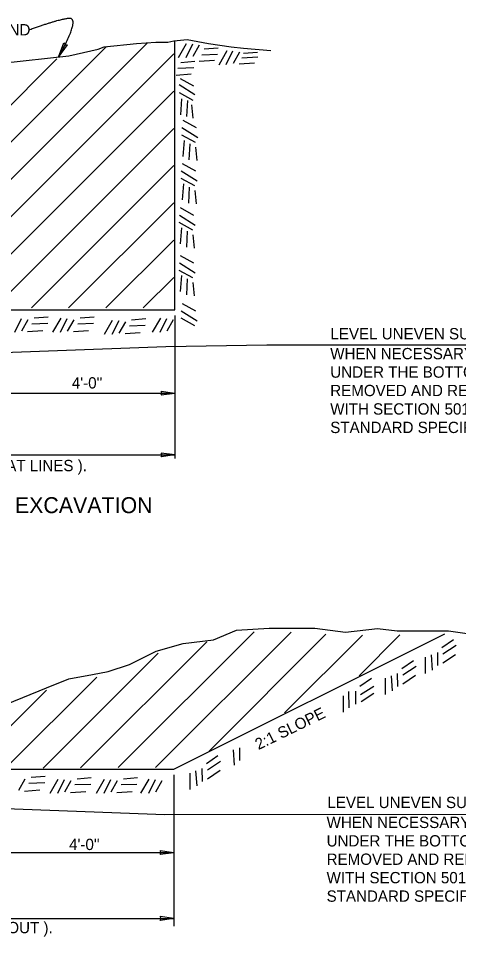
# Model space of a CAD drawing. Extents: x -61 to 299, y -30 to 298.
# Drawn here: x 90.9 to 140.6, y 117.9 to 221.4 of the extents above; entities that cross this region are included whole.
import ezdxf

# ---------------------------------------------------------------- set-up
doc = ezdxf.new("R2010")
doc.units = 0
doc.layers.add('Default', color=7, linetype='Continuous')
doc.layers.add('Level 1', color=7, linetype='Continuous')

msp = doc.modelspace()

# ---------------------------------------------------------------- linework, layer by layer
at = {"layer": 'Level 1'}
for p, q in [((75.61, 188.74), (105.5, 218.62)), ((95.48, 217.02), (96.08, 218.61)), ((108.56, 188.51), (108.56, 218.86)), ((108.99, 216.96), (109.9, 218.54)), ((110.57, 218.46), (109.82, 216.92)), ((71.41, 188.74), (100.89, 218.22)), ((95.48, 217.02), (96.49, 218.39)), ((111.32, 218.35), (110.61, 217.08)), ((111.88, 217.93), (113.46, 218.05)), ((113.56, 216.16), (114.47, 217.74)), ((115.09, 217.7), (114.33, 216.16)), ((115.86, 217.56), (115.14, 216.3)), ((116.3, 217.44), (117.89, 217.56)), ((67.21, 188.74), (95.28, 216.8)), ((79.81, 188.74), (108.46, 217.38)), ((109.24, 216.42), (110.83, 216.54)), ((111.33, 216.54), (113.06, 216.66)), ((111.62, 217.26), (113.4, 217.34)), ((116.14, 216.95), (117.93, 217.03)), ((108.92, 215.77), (110.7, 215.85)), ((115.84, 216.24), (117.56, 216.36)), ((108.71, 214.99), (110.43, 215.11)), ((109.18, 214.6), (110.68, 213.77)), ((109.06, 213.94), (110.84, 212.81)), ((84.01, 188.74), (108.46, 213.18)), ((109.05, 213.02), (110.59, 212.17)), ((109.34, 212.32), (109.2, 210.51)), ((110, 212.12), (109.9, 210.32)), ((110.47, 211.62), (110.61, 210.12)), ((109.48, 209.9), (110.99, 209.07)), ((88.21, 188.74), (108.46, 208.98)), ((109.32, 208.26), (110.87, 207.41)), ((109.38, 209.07), (111.16, 207.94)), ((109.62, 207.62), (109.48, 205.82)), ((110.27, 207.25), (110.17, 205.45)), ((110.91, 206.85), (111.05, 205.35)), ((109.4, 205.01), (110.91, 204.18)), ((92.41, 188.74), (108.46, 204.78)), ((109.3, 204.18), (111.09, 203.05)), ((109.24, 203.37), (110.79, 202.52)), ((109.54, 202.73), (109.4, 200.93)), ((110.19, 202.36), (110.1, 200.56)), ((110.83, 201.96), (110.97, 200.46)), ((96.61, 188.74), (108.46, 200.58)), ((109.18, 200.04), (110.69, 199.21)), ((109.09, 199.21), (110.87, 198.08)), ((109.03, 198.4), (110.57, 197.55)), ((109.32, 197.76), (109.18, 195.96)), ((109.98, 197.39), (109.88, 195.59)), ((110.61, 196.99), (110.75, 195.49)), ((100.81, 188.74), (108.46, 196.38)), ((109.18, 194.65), (110.69, 193.82)), ((109.09, 193.82), (110.87, 192.69)), ((109.03, 193.01), (110.57, 192.16)), ((105.01, 188.74), (108.46, 192.18)), ((109.32, 192.38), (109.18, 190.58)), ((109.98, 192), (109.88, 190.2)), ((110.61, 191.61), (110.75, 190.1)), ((88.76, 188.51), (108.56, 188.51)), ((109.3, 188.42), (111.09, 187.29)), ((109.4, 189.25), (110.91, 188.42)), ((91.26, 187.51), (90.5, 185.96)), ((92.01, 187.39), (91.3, 186.12)), ((92.72, 187.63), (94.31, 187.74)), ((94.84, 186), (95.75, 187.59)), ((96.42, 187.51), (95.67, 185.96)), ((97.18, 187.39), (96.46, 186.12)), ((97.89, 187.63), (99.47, 187.74)), ((103.71, 187.41), (105.29, 187.53)), ((106.07, 186), (106.98, 187.59)), ((107.65, 187.51), (106.9, 185.96)), ((108.4, 187.39), (107.69, 186.12)), ((108.56, 187.89), (108.56, 171.76)), ((109.24, 187.61), (110.79, 186.75)), ((92.46, 186.95), (94.25, 187.03)), ((97.63, 186.95), (99.41, 187.03)), ((100.66, 185.78), (101.57, 187.37)), ((102.25, 187.29), (101.49, 185.74)), ((103, 187.17), (102.28, 185.9)), ((103.45, 186.73), (105.23, 186.81)), ((91.97, 186.06), (93.69, 186.18)), ((97.14, 186.06), (98.86, 186.18)), ((102.96, 185.84), (104.68, 185.96)), ((118.96, 184.56), (187.17, 184.56)), ((108.56, 179.1), (88.76, 179.1)), ((108.56, 179.1), (107.03, 179.31)), ((108.56, 179.1), (107.03, 178.89)), ((12.04, 172.17), (108.56, 172.17)), ((108.56, 172.17), (107.03, 172.38)), ((108.56, 172.17), (107.03, 171.96)), ((102.18, 136.91), (117.5, 152.23)), ((106.4, 136.93), (121.67, 152.2)), ((108.46, 136.73), (139.01, 151.99)), ((112.45, 138.78), (125.61, 151.94)), ((120.95, 143.08), (129.73, 151.86)), ((129.34, 147.27), (133.95, 151.88)), ((138.66, 150.45), (139.97, 151.34)), ((97.95, 136.89), (112.18, 151.11)), ((138.77, 149.74), (140.27, 150.7)), ((93.73, 136.86), (106.7, 149.83)), ((136.83, 147.52), (136.83, 149.35)), ((137.45, 149.62), (137.57, 147.9)), ((138.16, 149.88), (138.17, 148.43)), ((138.79, 148.72), (140.22, 149.68)), ((134.15, 148.09), (135.46, 148.99)), ((134.26, 147.38), (135.76, 148.34)), ((89.57, 136.91), (99.78, 147.11)), ((132.94, 147.26), (133.06, 145.55)), ((133.64, 147.53), (133.66, 146.07)), ((134.28, 146.36), (135.71, 147.32)), ((129.43, 146.09), (130.75, 146.99)), ((129.5, 145.15), (131, 146.1)), ((132.32, 145.16), (132.31, 146.99)), ((85.21, 136.74), (94.13, 145.66)), ((127.6, 143.16), (127.6, 144.99)), ((128.21, 143.65), (128.2, 145.48)), ((128.93, 145.53), (128.95, 144.08)), ((129.56, 144.36), (131, 145.32)), ((115.16, 138.9), (115.28, 137.18)), ((115.86, 139.16), (115.88, 137.71)), ((112.13, 137.38), (113.44, 138.28)), ((88.66, 136.73), (108.46, 136.73)), ((111.63, 136.82), (111.64, 135.36)), ((112.24, 136.67), (113.74, 137.63)), ((92.39, 135.84), (93.97, 135.96)), ((94.53, 134.03), (95.44, 135.62)), ((97.58, 135.66), (99.16, 135.78)), ((99.74, 134.03), (100.65, 135.62)), ((102.78, 135.66), (104.37, 135.78)), ((104.76, 134.03), (105.68, 135.62)), ((108.46, 136.11), (108.46, 119.03)), ((110.3, 134.45), (110.3, 136.28)), ((110.92, 136.55), (111.04, 134.84)), ((112.26, 135.65), (113.69, 136.61)), ((91.68, 135.6), (90.96, 134.33)), ((92.13, 135.16), (93.91, 135.24)), ((96.11, 135.54), (95.36, 134)), ((96.86, 135.42), (96.15, 134.15)), ((97.32, 134.99), (99.1, 135.06)), ((101.32, 135.54), (100.57, 134)), ((102.07, 135.42), (101.36, 134.15)), ((102.53, 134.99), (104.31, 135.06)), ((106.35, 135.54), (105.6, 134)), ((107.1, 135.42), (106.39, 134.15)), ((91.64, 134.27), (93.36, 134.39)), ((96.82, 134.09), (98.55, 134.21)), ((102.03, 134.09), (103.75, 134.21)), ((108.46, 127.32), (106.92, 127.53)), ((108.46, 127.32), (88.66, 127.32)), ((108.46, 127.32), (106.92, 127.11)), ((108.46, 119.9), (106.92, 120.11)), ((11.93, 119.9), (108.46, 119.9)), ((108.46, 119.9), (106.92, 119.69))]:
    msp.add_line(p, q, dxfattribs=at)
for points in [[(89.08, 216.33), (96.62, 217.14), (99.93, 217.89), (100.6, 218.17), (104.26, 218.56), (106.42, 218.7), (107.77, 218.7), (108.46, 218.84), (109.95, 218.98), (112.38, 218.56), (114.94, 218.17), (116.3, 218.03), (119.41, 217.75)], [(96.08, 218.61), (96.23, 218.39), (96.49, 218.39)], [(95.76, 217.54), (95.48, 217.02)], [(80.07, 183.37), (107.56, 184.4), (118.96, 184.56)], [(107.03, 178.89), (107.15, 179.1), (107.03, 179.31)], [(107.03, 171.96), (107.15, 172.17), (107.03, 172.38)], [(89.62, 144.08), (94.13, 145.9), (96.63, 146.91), (99.3, 147.41), (101.08, 147.74), (103.48, 148.54), (106.49, 150.04), (109.51, 150.91), (112.94, 151.33), (115.53, 152.42), (119.2, 152.64), (124.36, 152.64), (127.79, 152.2), (131.41, 152.6), (133.63, 152.32), (139.43, 152.32), (143.31, 151.76)], [(81.48, 132.59), (107.46, 131.62), (187.81, 131.7)], [(106.92, 127.11), (107.04, 127.32), (106.92, 127.53)], [(106.92, 119.69), (107.04, 119.9), (106.92, 120.11)]]:
    msp.add_lwpolyline(points, dxfattribs=at)
msp.add_open_spline([(95.75, 217.51), (97.92, 221.53), (95.33, 221.22), (92.25, 220.1)], degree=2, dxfattribs=at)

# ---------------------------------------------------------------- texts
at = {"layer": 'Default'}
for p in [(96.97, 179.65), (96.66, 127.62)]:
    msp.add_text("4'-0''", height=1.275, dxfattribs=at).set_placement(p)
at = {"layer": 'Level 1'}
for s, height, p in [('NATURAL GROUND', 1.2749, (76.29, 219.46)), ('LEVEL UNEVEN SUBSURFACE AND', 1.2749, (126.11, 185.19)), ('WHEN NECESSARY, UNSTABLE MATERIAL', 1.2749, (126.09, 182.95)), ('UNDER THE BOTTOM SLAB SHALL BE', 1.2749, (126.09, 180.87)), ('REMOVED AND REPLACED IN ACCORDANCE', 1.2749, (126.09, 178.79)), ('WITH SECTION 501.05 OF THE CURRENT', 1.2749, (126.09, 176.71)), ('STANDARD SPECIFICATIONS.', 1.2749, (126.09, 174.63)), ('( FROM THE TOP OF THE BOTTOM SLAB AND EXTENDS UPWARDS ALONG NEAT LINES ).', 1.2749, (25.26, 170.33)), ('REQUIREMENTS FOR UNCLASSIFIED AND STRUCTURAL EXCAVATION', 1.8, (23.95, 165.6)), ('LEVEL UNEVEN SUBSURFACE AND', 1.2749, (125.77, 132.35)), ('WHEN NECESSARY, UNSTABLE MATERIAL', 1.2749, (125.68, 130.1)), ('UNDER THE BOTTOM SLAB SHALL BE', 1.2749, (125.68, 128.02)), ('REMOVED AND REPLACED IN ACCORDANCE', 1.2749, (125.68, 125.95)), ('WITH SECTION 501.05 OF THE CURRENT', 1.2749, (125.68, 123.87)), ('STANDARD SPECIFICATIONS.', 1.2749, (125.68, 121.79)), ('( FROM THE TOP OF THE BOTTOM SLAB AND EXTENDS UPWARDS AND OUT ).', 1.2749, (30.12, 118.24))]:
    msp.add_text(s, height=height, dxfattribs=at).set_placement(p)
msp.add_text('2:1 SLOPE', height=1.275, rotation=26.0004, dxfattribs=at).set_placement((118, 138.88))

doc.saveas('drawing.dxf')
